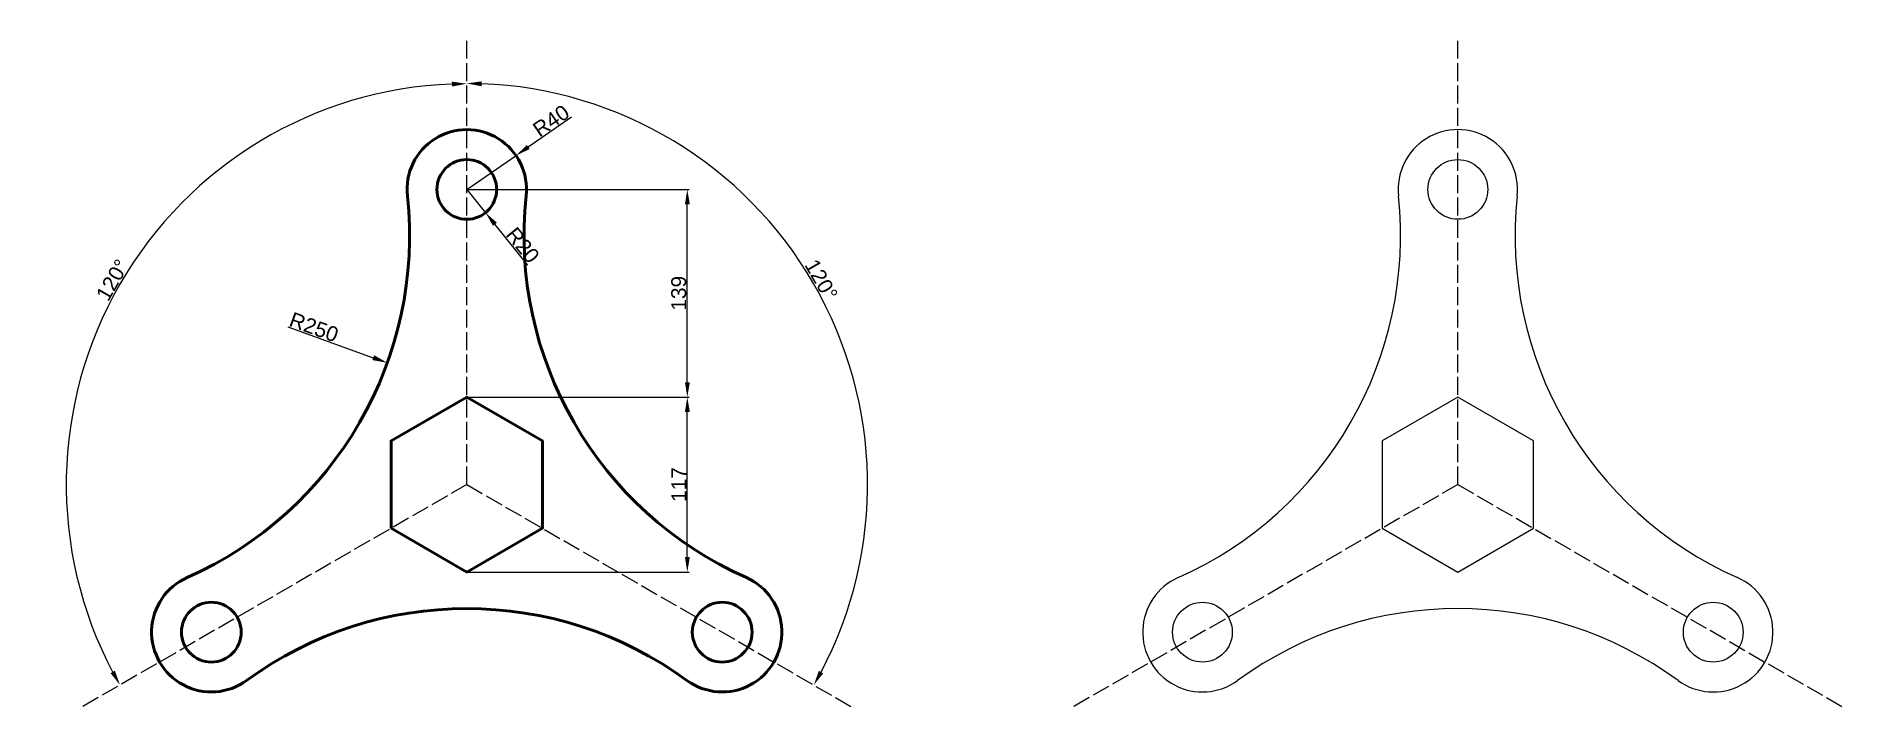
# Model space of a CAD drawing. Header units: millimetres. Extents: x 3088 to 4300, y 1593 to 2043.
import ezdxf

# ---------------------------------------------------------------- set-up
doc = ezdxf.new("R2010")
doc.units = ezdxf.units.MM
doc.linetypes.add('ACAD_ISO02W100', pattern=[15, 12, -3])
doc.layers.add('Layer1', color=7, linetype='ACAD_ISO02W100')
doc.layers.add('Layer3', color=3, linetype='Continuous')
doc.layers.add('Layer2', color=1, linetype='Continuous', lineweight=50)
doc.styles.get("Standard").update_dxf_attribs({"font": 'arial.ttf'})
doc.dimstyles.new('ISO-25', dxfattribs={"dimtxt": 2.5, "dimasz": 2.5, "dimexe": 1.25, "dimexo": 0.625, "dimtad": 1, "dimtxsty": 'Standard', "dimcen": 2.5, "dimadec": 0, "dimazin": 0, "dimtfac": 1, "dimtmove": 0, "dimatfit": 3, "dimfxl": 1, "dimarcsym": 0})

# ---------------------------------------------------------------- blocks, each defined once
blk = doc.blocks.new('*D2')
at = {"color": 0, "lineweight": -2, "transparency": 16777216}
for p, q in [((3377.2, 1941), (3525.5, 1941)), ((3524.2, 1812), (3524.2, 1931)), ((3377.2, 1802), (3525.5, 1802))]:
    blk.add_line(p, q, dxfattribs=at)
at = {"color": 0, "transparency": 16777216}
for points in [[(3522.6, 1931), (3525.9, 1931), (3524.2, 1941)], [(3522.6, 1812), (3525.9, 1812), (3524.2, 1802)]]:
    blk.add_solid(points, dxfattribs=at)
at = {"layer": 'Defpoints', "color": 0, "transparency": 16777216}
for p in [(3376.5, 1941), (3524.2, 1941), (3376.5, 1802)]:
    blk.add_point(p, dxfattribs=at)
at = {"color": 0, "transparency": 16777216, "insert": (3518.5, 1871.5), "char_height": 10, "attachment_point": 5, "rotation": 90}
blk.add_mtext('139', dxfattribs=at)
blk = doc.blocks.new('*D3')
at = {"color": 0, "lineweight": -2, "transparency": 16777216}
for p, q in [((3377.2, 1802), (3525.5, 1802)), ((3524.2, 1695), (3524.2, 1792)), ((3377.2, 1685), (3525.5, 1685))]:
    blk.add_line(p, q, dxfattribs=at)
at = {"color": 0, "transparency": 16777216}
for points in [[(3522.6, 1792), (3525.9, 1792), (3524.2, 1802)], [(3522.6, 1695), (3525.9, 1695), (3524.2, 1685)]]:
    blk.add_solid(points, dxfattribs=at)
at = {"layer": 'Defpoints', "color": 0, "transparency": 16777216}
for p in [(3376.5, 1802), (3524.2, 1802), (3376.5, 1685)]:
    blk.add_point(p, dxfattribs=at)
at = {"color": 0, "transparency": 16777216, "insert": (3518.6, 1743.5), "char_height": 10, "attachment_point": 5, "rotation": 90}
blk.add_mtext('117', dxfattribs=at)
blk = doc.blocks.new('*D4')
at = {"color": 0, "lineweight": -2, "transparency": 16777216}
for p, q in [((3376.5, 1941), (3389.1, 1925.4)), ((3417.5, 1890.4), (3395.4, 1917.7))]:
    blk.add_line(p, q, dxfattribs=at)
at = {"color": 0, "transparency": 16777216}
blk.add_solid([(3396.7, 1918.7), (3394.1, 1916.6), (3389.1, 1925.4)], dxfattribs=at)
at = {"layer": 'Defpoints', "color": 0, "transparency": 16777216}
for p in [(3376.5, 1941), (3389.1, 1925.4)]:
    blk.add_point(p, dxfattribs=at)
at = {"color": 0, "transparency": 16777216, "insert": (3414, 1903.7), "char_height": 10, "attachment_point": 5, "rotation": 308.98}
blk.add_mtext('R20', dxfattribs=at)
blk = doc.blocks.new('*D5')
at = {"color": 0, "lineweight": -2, "transparency": 16777216}
for p, q in [((3446.6, 1989.3), (3417.7, 1969.3)), ((3376.5, 1941), (3409.5, 1963.7))]:
    blk.add_line(p, q, dxfattribs=at)
at = {"color": 0, "transparency": 16777216}
blk.add_solid([(3416.8, 1970.7), (3418.7, 1968), (3409.5, 1963.7)], dxfattribs=at)
at = {"layer": 'Defpoints', "color": 0, "transparency": 16777216}
for p in [(3409.5, 1963.7), (3376.5, 1941)]:
    blk.add_point(p, dxfattribs=at)
at = {"color": 0, "transparency": 16777216, "insert": (3433, 1986.9), "char_height": 10, "attachment_point": 5, "rotation": 34.5523}
blk.add_mtext('R40', dxfattribs=at)
blk = doc.blocks.new('*D6')
at = {"color": 0, "lineweight": -2, "transparency": 16777216}
blk.add_line((3256.8, 1849), (3313.9, 1828.4), dxfattribs=at)
at = {"color": 0, "transparency": 16777216}
blk.add_solid([(3314.5, 1830), (3313.3, 1826.8), (3323.3, 1825)], dxfattribs=at)
at = {"layer": 'Defpoints', "color": 0, "transparency": 16777216}
for p in [(3088.2, 1910), (3323.3, 1825)]:
    blk.add_point(p, dxfattribs=at)
at = {"color": 0, "transparency": 16777216, "insert": (3274.2, 1848.8), "char_height": 10, "attachment_point": 5, "rotation": 340.13}
blk.add_mtext('R250', dxfattribs=at)
blk = doc.blocks.new('*D7')
at = {"color": 0, "lineweight": -2, "transparency": 16777216}
blk.add_arc((3376.5, 1743.5), 268.4, 332.135, 87.865, dxfattribs=at)
at = {"color": 0, "transparency": 16777216}
for points in [[(3386.5, 2010), (3386.6, 2013.3), (3376.5, 2011.9)], [(3615.2, 1617.2), (3612.3, 1618.9), (3608.9, 1609.3)]]:
    blk.add_solid(points, dxfattribs=at)
at = {"layer": 'Defpoints', "color": 0, "transparency": 16777216}
for p in [(3376.5, 2043.5), (3640.8, 1790.1), (3376.5, 1743.5), (3376.5, 1743.5), (3636.3, 1593.5)]:
    blk.add_point(p, dxfattribs=at)
at = {"color": 0, "transparency": 16777216, "insert": (3613.9, 1880.5), "char_height": 10, "attachment_point": 5, "rotation": 300}
blk.add_mtext('120°', dxfattribs=at)
blk = doc.blocks.new('*D8')
at = {"color": 0, "lineweight": -2, "transparency": 16777216}
blk.add_arc((3376.5, 1743.5), 268.2, 92.1367, 207.8633, dxfattribs=at)
at = {"color": 0, "transparency": 16777216}
for points in [[(3366.5, 2013.1), (3366.6, 2009.8), (3376.5, 2011.7)], [(3140.9, 1619), (3138, 1617.3), (3144.3, 1609.4)]]:
    blk.add_solid(points, dxfattribs=at)
at = {"layer": 'Defpoints', "color": 0, "transparency": 16777216}
for p in [(3376.5, 2043.5), (3204.2, 1948.9), (3376.5, 1743.5), (3376.5, 1743.5), (3116.7, 1593.5)]:
    blk.add_point(p, dxfattribs=at)
at = {"color": 0, "transparency": 16777216, "insert": (3139.3, 1880.4), "char_height": 10, "attachment_point": 5, "rotation": 60}
blk.add_mtext('120°', dxfattribs=at)

msp = doc.modelspace()

# ---------------------------------------------------------------- linework, layer by layer
at = {"layer": 'Layer1'}
for p, q in [((3376.526, 1743.487), (3376.526, 2043.487)), ((4040.179, 1743.487), (4040.179, 2043.487)), ((3376.526, 1743.487), (3116.718, 1593.487)), ((3376.526, 1743.487), (3636.334, 1593.487)), ((4040.179, 1743.487), (3780.371, 1593.487)), ((4040.179, 1743.487), (4299.986, 1593.487))]:
    msp.add_line(p, q, dxfattribs=at)
at = {"layer": 'Layer2'}
msp.add_lwpolyline([(3325.864, 1714.237), (3376.526, 1684.987), (3427.189, 1714.237), (3427.189, 1772.737), (3376.526, 1801.987), (3325.864, 1772.737)], close=True, dxfattribs=at)
for centre in [(3376.526, 1940.987), (3205.486, 1644.737), (3547.566, 1644.737)]:
    msp.add_circle(centre, 20, dxfattribs=at)
for centre, radius, start, end in [((3376.526, 1940.987), 40, 353.857668, 186.142332), ((3088.191, 1909.957), 250, 293.857668, 6.142332), ((3664.861, 1909.957), 250, 173.857668, 246.142332), ((3205.486, 1644.737), 40, 113.857668, 306.142332), ((3547.566, 1644.737), 40, 233.857668, 66.142332), ((3376.526, 1410.546), 250, 53.857668, 126.142332)]:
    msp.add_arc(centre, radius, start, end, dxfattribs=at)
at = {"layer": 'Layer3'}
msp.add_lwpolyline([(3989.516, 1714.237), (4040.179, 1684.987), (4090.841, 1714.237), (4090.841, 1772.737), (4040.179, 1801.987), (3989.516, 1772.737)], close=True, dxfattribs=at)
for centre in [(4040.179, 1940.987), (3869.139, 1644.737), (4211.219, 1644.737)]:
    msp.add_circle(centre, 20, dxfattribs=at)
for centre, radius, start, end in [((4040.179, 1940.987), 40, 353.857668, 186.142332), ((3751.844, 1909.957), 250, 293.857668, 6.142332), ((4328.514, 1909.957), 250, 173.857668, 246.142332), ((3869.139, 1644.737), 40, 113.857668, 306.142332), ((4211.219, 1644.737), 40, 233.857668, 66.142332), ((4040.179, 1410.546), 250, 53.857668, 126.142332)]:
    msp.add_arc(centre, radius, start, end, dxfattribs=at)

# ---------------------------------------------------------------- dimensions: what is measured, and where the dimension line sits
at = {"color": 114, "true_color": 0x139b48}
for base, line1, picture, middle in [((3204.152, 1948.915), ((3376.526, 1743.487), (3116.718, 1593.487)), '*D8', (3139.324, 1880.436)), ((3640.827, 1790.09), ((3376.526, 1743.487), (3636.334, 1593.487)), '*D7', (3613.911, 1880.541))]:
    dim = msp.add_angular_dim_2l(base=base, line1=line1, line2=((3376.526, 1743.487), (3376.526, 2043.487)), dimstyle='ISO-25', override={"dimtxt": 10, "dimasz": 10}, dxfattribs=at)
    dim.commit()
    dim.dimension.update_dxf_attribs({"geometry": picture, "text_midpoint": middle})
for mpoint, picture, middle in [((3409.47, 1963.673), '*D5', (3436.283, 1982.137)), ((3389.107, 1925.439), '*D4', (3409.586, 1900.132))]:
    dim = msp.add_radius_dim(center=(3376.526, 1940.987), mpoint=mpoint, dimstyle='ISO-25', override={"dimtxt": 10, "dimasz": 10}, dxfattribs=at)
    dim.commit()
    dim.dimension.update_dxf_attribs({"geometry": picture, "text_midpoint": middle})
for base, p1, p2, picture, middle in [((3524.232, 1940.987), (3376.526, 1801.987), (3376.526, 1940.987), '*D2', (3518.498, 1871.487)), ((3524.232, 1801.987), (3376.526, 1684.987), (3376.526, 1801.987), '*D3', (3518.587, 1743.487))]:
    dim = msp.add_linear_dim(base=base, p1=p1, p2=p2, angle=90, dimstyle='ISO-25', override={"dimtxt": 10, "dimasz": 10}, dxfattribs=at)
    dim.commit()
    dim.dimension.update_dxf_attribs({"geometry": picture, "text_midpoint": middle})
dim = msp.add_radius_dim(center=(3088.191, 1909.957), mpoint=(3323.307, 1824.985), dimstyle='ISO-25', override={"dimtxt": 10, "dimasz": 10}, dxfattribs=at)
dim.commit()
dim.dimension.update_dxf_attribs({"geometry": '*D6', "text_midpoint": (3272.251, 1843.437), "dimtype": 164})

doc.saveas('drawing.dxf')
